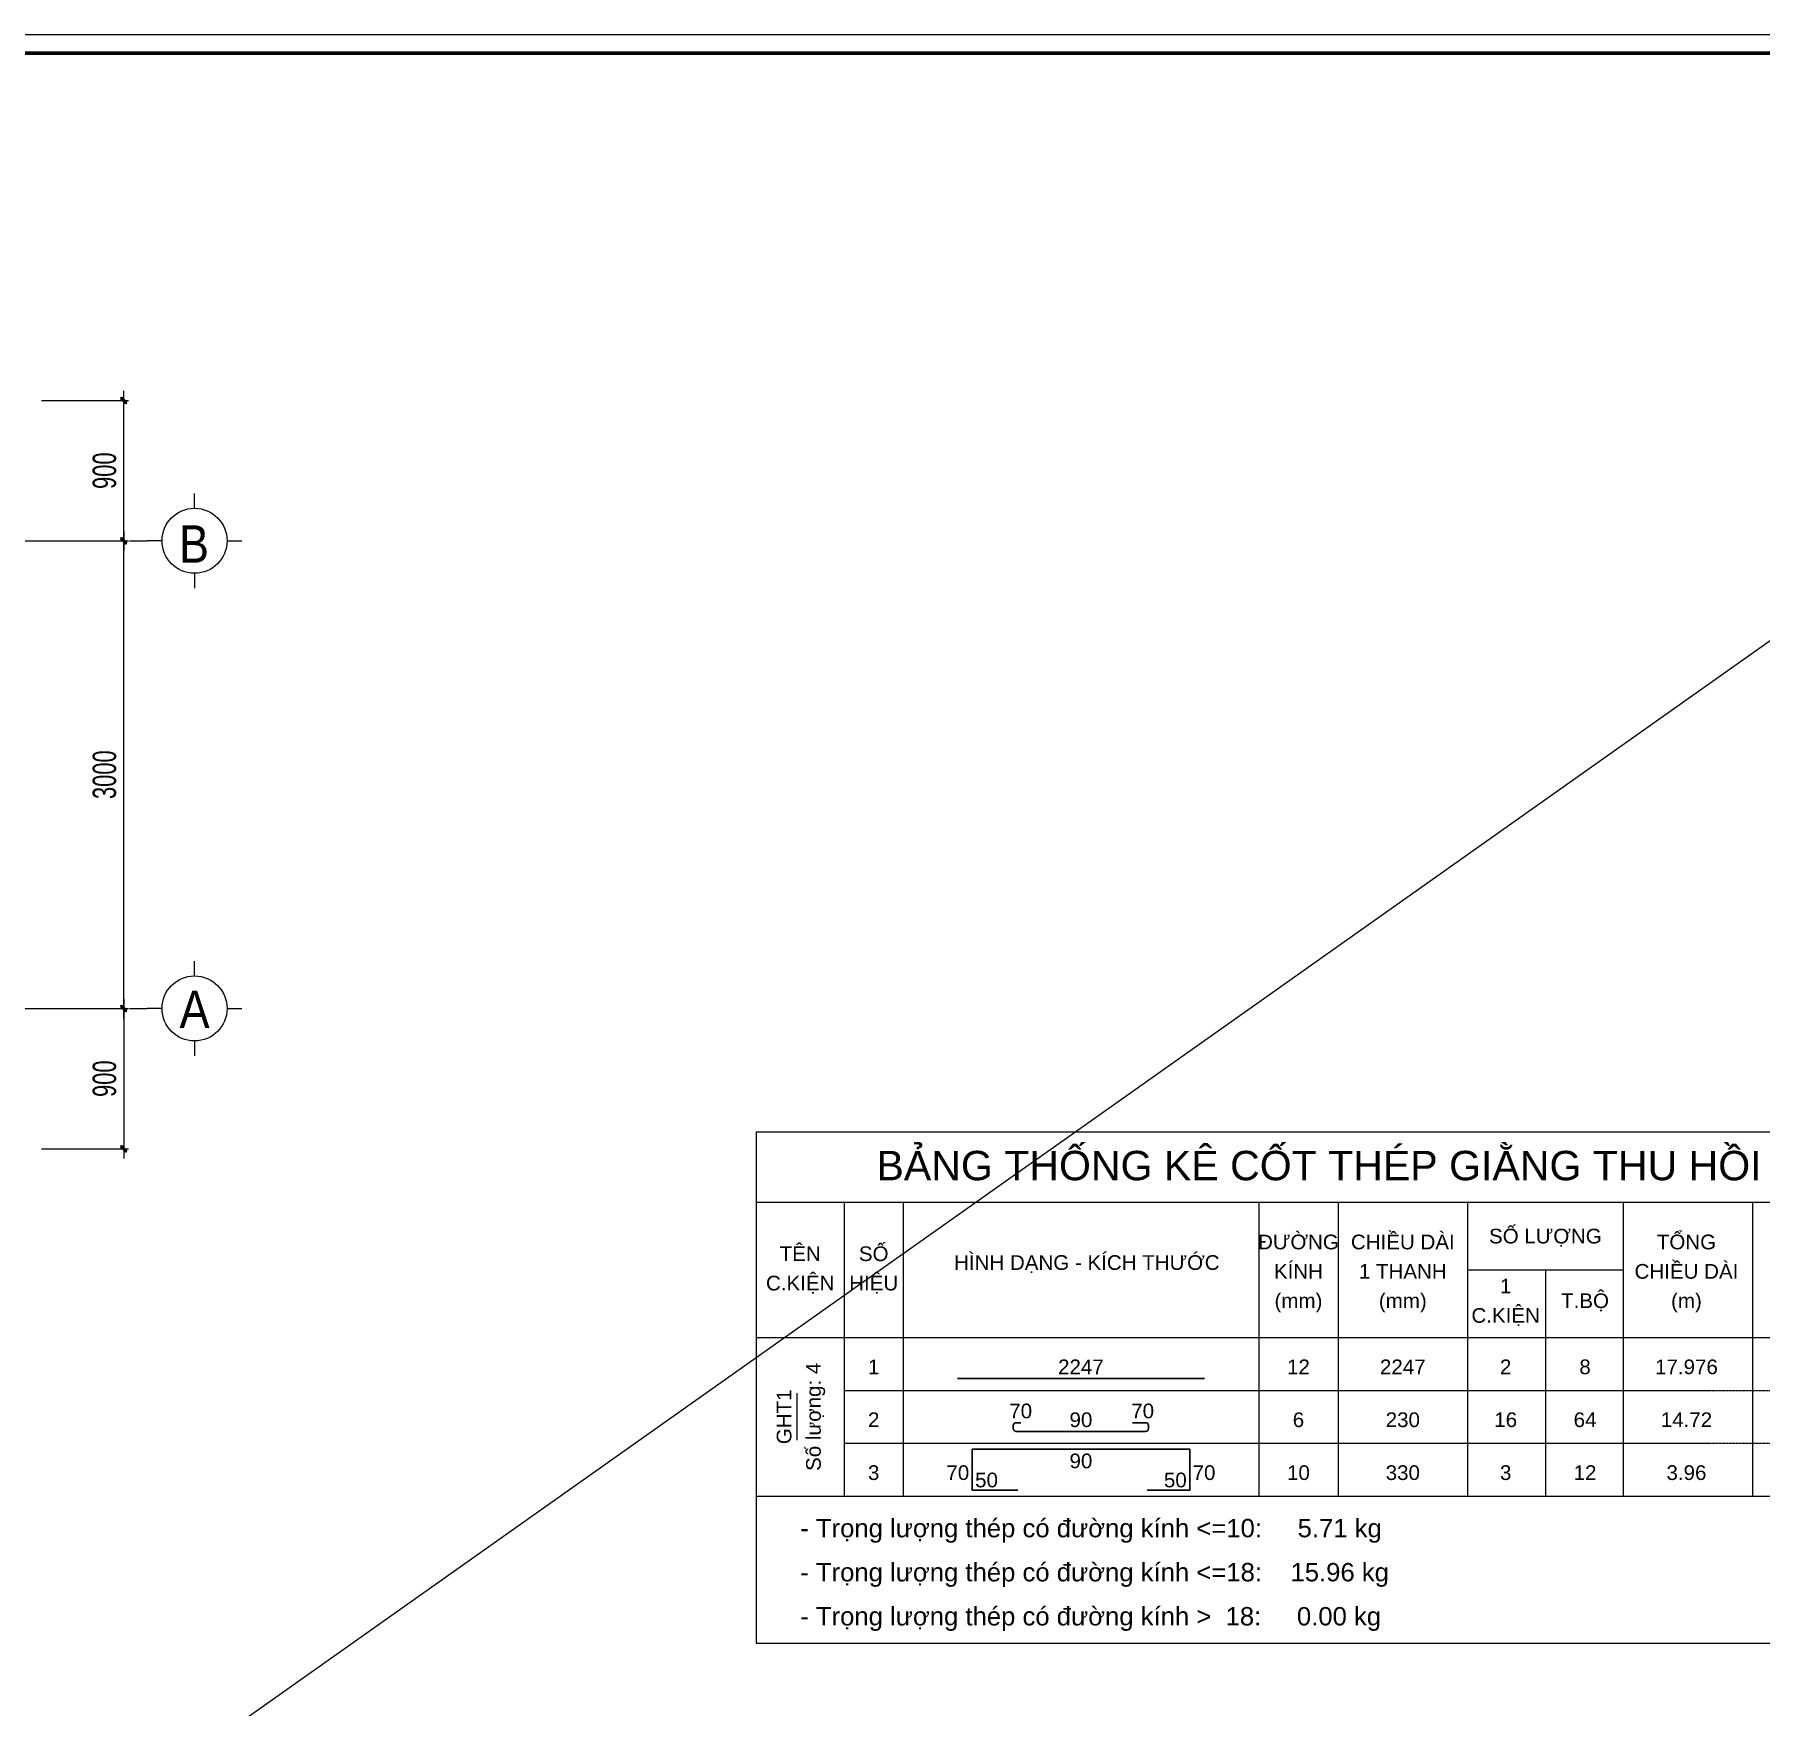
# Model space of a CAD drawing. Header units: millimetres. Extents: x 19378 to 572383, y -1120116 to -527168.
# Drawn here: x 236608 to 247676, y -559072 to -548347 of the extents above; entities that cross this region are included whole.
import ezdxf
from ezdxf.enums import TextEntityAlignment as Align

# ---------------------------------------------------------------- set-up
doc = ezdxf.new("R2010")
doc.units = ezdxf.units.MM
doc.header["$MEASUREMENT"] = 0
doc.header["$PDMODE"] = 32
for name, pattern in [('CENTERX2', [4, 2.5, -0.5, 0.5, -0.5]), ('DASHDOT', [1, 0.5, -0.25, 0, -0.25]), ('HIDDEN', [0.375, 0.25, -0.125]), ('HIDDENX2', [0.75, 0.5, -0.25])]:
    doc.linetypes.add(name, pattern=pattern)
doc.layers.get('Defpoints').update_dxf_attribs({"color": 1})
doc.layers.add('KCS_Plotter', color=11, linetype='Continuous', plot=False)
doc.layers.add('Khungten_LCDI', color=7, linetype='Continuous')
for name, color, linetype, lineweight in [('LC Dim', 8, 'Continuous', 18), ('LC ISO', 153, 'Continuous', 13), ('LC MANH DUT', 35, 'HIDDEN', 5), ('LC Net dam 1', 30, 'Continuous', 30), ('LC Net manh', 236, 'Continuous', 5), ('LC Net thay', 7, 'Continuous', 25), ('LC Net truc', 8, 'DASHDOT', 13), ('LC Text1', 3, 'Continuous', 20), ('NetMo', 9, 'HIDDENX2', 0), ('TextThep', 7, 'Continuous', 0)]:
    doc.layers.add(name, color=color, linetype=linetype, lineweight=lineweight)
doc.styles.add('Hoa', font='micross.ttf')
doc.styles.add('HOATBIF', font='hoatbif.shx', dxfattribs={"width": 0.7})
doc.styles.add('Khungten', font='VHAVAN.TTF', dxfattribs={"width": 0.9, "height": 5000})
doc.styles.add('LC 1', font='VHAVANB.TTF')
doc.styles.add('Thuong', font='micross.ttf')
doc.styles.add('Title', font='VHBLACK.TTF', dxfattribs={"width": 0.8})
doc.dimstyles.new('1-100(1-50)', dxfattribs={"dimscale": 50, "dimtxt": 2.5, "dimasz": 0.35, "dimexe": 0.5, "dimexo": 0, "dimgap": 0.8, "dimtad": 1, "dimdec": 0, "dimzin": 0, "dimdsep": 46, "dimtxsty": 'HOATBIF', "dimblk1": 'DOT', "dimblk2": 'DOT', "dimsah": 1, "dimcen": -1, "dimdle": 1, "dimclrd": 256, "dimclre": 256, "dimclrt": 4, "dimadec": 3, "dimazin": 2, "dimtfac": 0.333333, "dimtdec": 0, "dimtix": 1, "dimtmove": 2, "dimatfit": 3, "dimldrblk": 'DOT', "dimfxl": 1, "dimtvp": 0.833333, "dimtolj": 1, "dimtzin": 0, "dimarcsym": 0})

# ---------------------------------------------------------------- blocks, each defined once
blk = doc.blocks.new('DOT')
at = {"layer": 'LC Dim'}
blk.add_line((-3, 0), (3, 0), dxfattribs=at)
at = {"layer": 'LC Dim', "color": 4}
blk.add_line((-1, -1), (1, 1), dxfattribs=at)
blk.add_lwpolyline([(0.5, 1), (-1, -0.5), (-0.5, -1), (1, 0.5)], close=True, dxfattribs=at)
blk = doc.blocks.new('*D261')
at = {"layer": 'Defpoints', "color": 0, "ltscale": 500, "transparency": 16777216}
for p in [(236652, -554595), (236652, -555495), (237180, -555495)]:
    blk.add_point(p, dxfattribs=at)
at = {"layer": 'LC Dim', "lineweight": -2, "ltscale": 500, "transparency": 16777216}
for p, q in [((236652, -554595), (237210, -554595)), ((237180, -554616), (237180, -555474)), ((236652, -555495), (237210, -555495))]:
    blk.add_line(p, q, dxfattribs=at)
at = {"layer": 'LC Dim', "lineweight": -2, "ltscale": 500, "transparency": 16777216, "xscale": 21, "yscale": 21, "zscale": 21}
for p, rotation in [((237180, -554595), 90), ((237180, -555495), 270)]:
    blk.add_blockref('DOT', p, dxfattribs=dict(at, rotation=rotation))
at = {"layer": 'LC Dim', "color": 4, "ltscale": 500, "transparency": 16777216, "insert": (237057, -555045), "char_height": 150, "attachment_point": 5, "rotation": 90, "style": 'HOATBIF'}
blk.add_mtext('\\A1;900', dxfattribs=at)
blk = doc.blocks.new('_Dot')
at = {"color": 0, "linetype": 'ByBlock', "lineweight": -2}
blk.add_line((-0.5, 0), (-1, 0), dxfattribs=at)
at = {"color": 0, "linetype": 'ByBlock', "const_width": 0.5}
blk.add_lwpolyline([(-0.25, 0, 1), (0.25, 0, 1)], format="xyb", close=True, dxfattribs=at)
blk = doc.blocks.new('*D263')
at = {"layer": 'Defpoints', "color": 0, "ltscale": 500, "transparency": 16777216}
for p in [(236652, -551595), (237180, -551595), (236652, -554595)]:
    blk.add_point(p, dxfattribs=at)
at = {"layer": 'LC Dim', "lineweight": -2, "ltscale": 500, "transparency": 16777216}
for p, q in [((236652, -551595), (237210, -551595)), ((237180, -554574), (237180, -551616)), ((236652, -554595), (237210, -554595))]:
    blk.add_line(p, q, dxfattribs=at)
at = {"layer": 'LC Dim', "lineweight": -2, "ltscale": 500, "transparency": 16777216, "xscale": 21, "yscale": 21, "zscale": 21}
for p, rotation in [((237180, -551595), 90), ((237180, -554595), 270)]:
    blk.add_blockref('DOT', p, dxfattribs=dict(at, rotation=rotation))
at = {"layer": 'LC Dim', "color": 4, "ltscale": 500, "transparency": 16777216, "insert": (237057, -553095), "char_height": 150, "attachment_point": 5, "rotation": 90, "style": 'HOATBIF'}
blk.add_mtext('\\A1;3000', dxfattribs=at)
blk = doc.blocks.new('Nha o can bo nhan vien Trung doan')
at = {"layer": 'Defpoints', "lineweight": 0}
blk.add_lwpolyline([(-1200, -14850), (-1200, 14850), (40800, 14850), (40800, -14850)], close=True, dxfattribs=at)
at = {"layer": 'Khungten_LCDI', "color": 5, "lineweight": 60}
blk.add_lwpolyline([(0, -14650), (0, 14650), (40600, 14650), (40600, -14650)], close=True, dxfattribs=at)
at = {"color": 7, "style": 'Khungten', "width": 0.8}
for tag, p in [('REVISION', (39499, -10746)), ('NGAYHT', (39576, -11636))]:
    blk.add_attdef(tag, text='', height=200, dxfattribs=at).set_placement(p, align=Align.CENTER)
at = {"layer": 'LC Text1', "style": 'Title', "width": 1.485915}
for tag, p, p2 in [('TENBANVE1', (36913, -8886), (40339, -8886)), ('TENBANVE2', (36913, -9562), (40339, -9562))]:
    blk.add_attdef(tag, text='', height=250, dxfattribs=at).set_placement(p, p2, align=Align.FIT)
at = {"layer": 'LC Text1', "style": 'Title', "width": 0.7}
blk.add_attdef('SOBANVE', text='', height=250, dxfattribs=at).set_placement((39562, -13896), align=Align.CENTER)
blk = doc.blocks.new('*D253')
at = {"layer": 'Defpoints', "color": 0, "ltscale": 500, "transparency": 16777216}
for p in [(236652, -550695), (237180, -550695), (236652, -551595)]:
    blk.add_point(p, dxfattribs=at)
at = {"layer": 'LC Dim', "lineweight": -2, "ltscale": 500, "transparency": 16777216}
for p, q in [((236652, -550695), (237210, -550695)), ((237180, -551574), (237180, -550716)), ((236652, -551595), (237210, -551595))]:
    blk.add_line(p, q, dxfattribs=at)
at = {"layer": 'LC Dim', "lineweight": -2, "ltscale": 500, "transparency": 16777216, "xscale": 21, "yscale": 21, "zscale": 21}
for p, rotation in [((237180, -550695), 90), ((237180, -551595), 270)]:
    blk.add_blockref('DOT', p, dxfattribs=dict(at, rotation=rotation))
at = {"layer": 'LC Dim', "color": 4, "ltscale": 500, "transparency": 16777216, "insert": (237057, -551145), "char_height": 150, "attachment_point": 5, "rotation": 90, "style": 'HOATBIF'}
blk.add_mtext('\\A1;900', dxfattribs=at)
blk = doc.blocks.new('TTRUC')
at = {"layer": 'LC ISO'}
for p, q in [((0, 6.95), (0, 10.13)), ((-6.95, 0), (-10.13, 0)), ((6.95, 0), (10.13, 0)), ((0, -6.95), (0, -10.13))]:
    blk.add_line(p, q, dxfattribs=at)
at = {"layer": 'LC Net manh'}
blk.add_circle((0, 0), 6.95, dxfattribs=at)

msp = doc.modelspace()

# ---------------------------------------------------------------- linework, layer by layer
at = {"layer": 'KCS_Plotter', "ltscale": 2}
msp.add_line((228035.6, -566167.2), (253235.6, -548347.2), dxfattribs=at)
at = {"layer": 'LC MANH DUT'}
for p, q in [((241800.8, -557044.3), (248454.6, -557044.3)), ((241800.8, -557383.6), (248454.6, -557383.6))]:
    msp.add_line(p, q, dxfattribs=at)
at = {"layer": 'LC Net dam 1'}
for points in [[(242526.5, -556968.9), (244109.9, -556968.9)], [(242912.9, -557685.2), (242620.8, -557685.2), (242620.8, -557421.3), (244015.6, -557421.3), (244015.6, -557685.2), (243742.3, -557685.2)]]:
    msp.add_lwpolyline(points, dxfattribs=at)
msp.add_lwpolyline([(242931.8, -557251.7), (242903.5, -557251.7, 0.4142136), (242884.7, -557270.5), (242884.7, -557289.4, 0.4142136), (242903.5, -557308.2), (243732.9, -557308.2, 0.4142136), (243751.7, -557289.4), (243751.7, -557270.5, 0.4142136), (243732.9, -557251.7), (243648.1, -557251.7)], format="xyb", dxfattribs=at)
at = {"layer": 'LC Net thay'}
for p, q in [((241235.4, -555385.6), (248454.6, -555385.6)), ((241235.4, -555385.6), (241235.4, -558665.3)), ((241235.4, -555838), (248454.6, -555838)), ((241800.8, -555838), (241800.8, -557722.9)), ((242177.8, -555838), (242177.8, -557722.9)), ((244458.6, -555838), (244458.6, -557722.9)), ((244967.5, -555838), (244967.5, -557722.9)), ((245796.9, -555838), (245796.9, -557722.9)), ((246795.9, -555838), (246795.9, -557722.9)), ((247625.2, -555838), (247625.2, -557722.9)), ((245796.9, -556271.5), (246795.9, -556271.5)), ((246296.4, -556271.5), (246296.4, -557722.9)), ((241235.4, -556705), (248454.6, -556705)), ((241235.4, -557722.9), (248454.6, -557722.9)), ((241235.4, -558665.3), (248454.6, -558665.3))]:
    msp.add_line(p, q, dxfattribs=at)
at = {"layer": 'LC Net truc', "linetype": 'CENTERX2', "ltscale": 100}
for p, q in [((230817.6, -551594.6), (237330.3, -551594.6)), ((230817.6, -554594.6), (237330.3, -554594.6))]:
    msp.add_line(p, q, dxfattribs=at)
at = {"layer": 'LC Text1'}
for p, q in [((241499.3, -557364.7), (241499.3, -557063.2)), ((241235.4, -557722.9), (248454.6, -557722.9))]:
    msp.add_line(p, q, dxfattribs=at)
at = {"layer": 'NetMo'}
msp.add_line((241800.8, -557722.9), (248454.6, -557722.9), dxfattribs=at)

# ---------------------------------------------------------------- block references
at = {"layer": 'LC ISO', "xscale": 30, "yscale": 30, "zscale": 30, "rotation": 180}
msp.add_blockref('TTRUC', (237634.2, -551594.6), dxfattribs=at)
at = {"layer": 'LC ISO', "xscale": 30, "yscale": 30, "zscale": 30}
msp.add_blockref('TTRUC', (237634.2, -554594.6), dxfattribs=at)
at = {"layer": 'LC Net thay', "xscale": 0.6, "yscale": 0.6, "zscale": 0.6}
msp.add_blockref('Nha o can bo nhan vien Trung doan', (228755.6, -557257.2), dxfattribs=at)

# ---------------------------------------------------------------- texts
at = {"layer": 'LC Text1', "ltscale": 0.2, "style": 'LC 1', "width": 0.9}
for s, p in [('b', (237630.7, -551807.1)), ('a', (237634.4, -554791.6))]:
    msp.add_text(s, height=240, dxfattribs=at).set_placement(p, align=Align.BOTTOM_CENTER)
at = {"layer": 'LC Text1', "color": 4, "style": 'Hoa'}
msp.add_text('BẢNG THỐNG KÊ CỐT THÉP GIẰNG THU HỒI', height=188.491, dxfattribs=at).set_placement((244845, -555696.6), align=Align.CENTER)
at = {"layer": 'LC Text1'}
for s, height, style, p in [('ĐƯỜNG', 94.25, 'Hoa', (244713, -556139.6)), ('CHIỀU DÀI', 94.25, 'Hoa', (245382.2, -556139.6)), ('SỐ LƯỢNG', 94.25, 'Hoa', (246296.4, -556101.9)), ('TỔNG', 94.25, 'Hoa', (247201.1, -556139.6)), ('TÊN', 94.25, 'Hoa', (241518.1, -556215)), ('SỐ', 94.25, 'Hoa', (241989.3, -556215)), ('HÌNH DẠNG - KÍCH THƯỚC', 94.245, 'Hoa', (243355.9, -556271.5)), ('KÍNH', 94.25, 'Hoa', (244713, -556328.1)), ('1 THANH', 94.25, 'Hoa', (245382.2, -556328.1)), ('CHIỀU DÀI', 94.25, 'Hoa', (247201.1, -556328.1)), ('C.KIỆN', 94.25, 'Hoa', (241518.1, -556403.4)), ('HIỆU', 94.25, 'Hoa', (241989.3, -556403.4)), ('1', 94.2, 'Hoa', (246041.9, -556422.3)), ('(mm)', 94.25, 'Thuong', (244713, -556516.5)), ('(mm)', 94.25, 'Thuong', (245382.2, -556516.5)), ('T.BỘ', 94.25, 'Hoa', (246550.8, -556516.5)), ('(m)', 94.25, 'Thuong', (247201.1, -556516.5)), ('C.KIỆN', 94.25, 'Hoa', (246041.9, -556610.8))]:
    msp.add_text(s, height=height, dxfattribs=dict(at, style=style)).set_placement(p, align=Align.CENTER)
at = {"layer": 'LC Text1', "style": 'Hoa'}
for s, height, p in [('Số lượng: 4', 94.245, (241650.1, -557214)), ('GHT1', 94.25, (241461.6, -557214))]:
    msp.add_text(s, height=height, rotation=90.00021, dxfattribs=at).set_placement(p, align=Align.CENTER)
for s, p in [('- Trọng lượng thép có đường kính <=10:     5.71 kg', (241518.1, -557986.8)), ('- Trọng lượng thép có đường kính <=18:    15.96 kg', (241518.1, -558269.5)), ('- Trọng lượng thép có đường kính >  18:     0.00 kg', (241518.1, -558552.2))]:
    msp.add_text(s, height=117.807, dxfattribs=at).set_placement(p)
at = {"layer": 'TextThep', "style": 'Hoa'}
for s, height, p in [('1', 94.2, (241989.3, -556968.9)), ('2247', 94.25, (243318.2, -556968.9)), ('12', 94.25, (244713, -556968.9)), ('2247', 94.25, (245382.2, -556968.9)), ('2', 94.2, (246041.9, -556968.9)), ('8', 94.2, (246550.8, -556968.9)), ('17.976', 94.25, (247201.1, -556968.9)), ('70', 94.25, (242931.8, -557251.7)), ('70', 94.25, (243714, -557251.7)), ('2', 94.2, (241989.3, -557308.2)), ('90', 94.25, (243318.2, -557308.2)), ('6', 94.2, (244713, -557308.2)), ('3', 94.2, (241989.3, -557647.5)), ('10', 94.25, (244713, -557647.5))]:
    msp.add_text(s, height=height, dxfattribs=at).set_placement(p, align=Align.BOTTOM_CENTER)
at = {"layer": 'TextThep', "color": 7, "style": 'Hoa'}
for s, height, p in [('230', 94.25, (245382.2, -557308.2)), ('16', 94.25, (246041.9, -557308.2)), ('64', 94.25, (246550.8, -557308.2)), ('14.72', 94.25, (247201.1, -557308.2)), ('330', 94.25, (245382.2, -557647.5)), ('3', 94.2, (246041.9, -557647.5)), ('12', 94.25, (246550.8, -557647.5)), ('3.96', 94.25, (247201.1, -557647.5))]:
    msp.add_text(s, height=height, dxfattribs=at).set_placement(p, align=Align.BOTTOM_CENTER)
at = {"layer": 'TextThep', "style": 'Hoa'}
msp.add_text('90', height=94.25, dxfattribs=at).set_placement((243318.2, -557543.8), align=Align.CENTER)
for s, p in [('70', (242601.9, -557619.2)), ('50', (243996.8, -557666.3))]:
    msp.add_text(s, height=94.25, dxfattribs=at).set_placement(p, align=Align.RIGHT)
for s, p in [('50', (242639.6, -557666.3)), ('70', (244034.5, -557619.2))]:
    msp.add_text(s, height=94.25, dxfattribs=at).set_placement(p)

# ---------------------------------------------------------------- dimensions: what is measured, and where the dimension line sits
at = {"layer": 'LC Dim', "ltscale": 500}
for base, p1, p2, picture, middle in [((237179.5, -550694.6), (236652.1, -551594.6), (236652.1, -550694.6), '*D253', (237056.5, -551144.6)), ((237179.5, -551594.6), (236652.1, -554594.6), (236652.1, -551594.6), '*D263', (237056.5, -553094.6)), ((237179.5, -555494.6), (236652.1, -554594.6), (236652.1, -555494.6), '*D261', (237056.5, -555044.6))]:
    dim = msp.add_linear_dim(base=base, p1=p1, p2=p2, angle=90, dimstyle='1-100(1-50)', override={"dimscale": 60}, dxfattribs=at)
    dim.commit()
    dim.dimension.update_dxf_attribs({"geometry": picture, "text_midpoint": middle})

doc.saveas('drawing.dxf')
